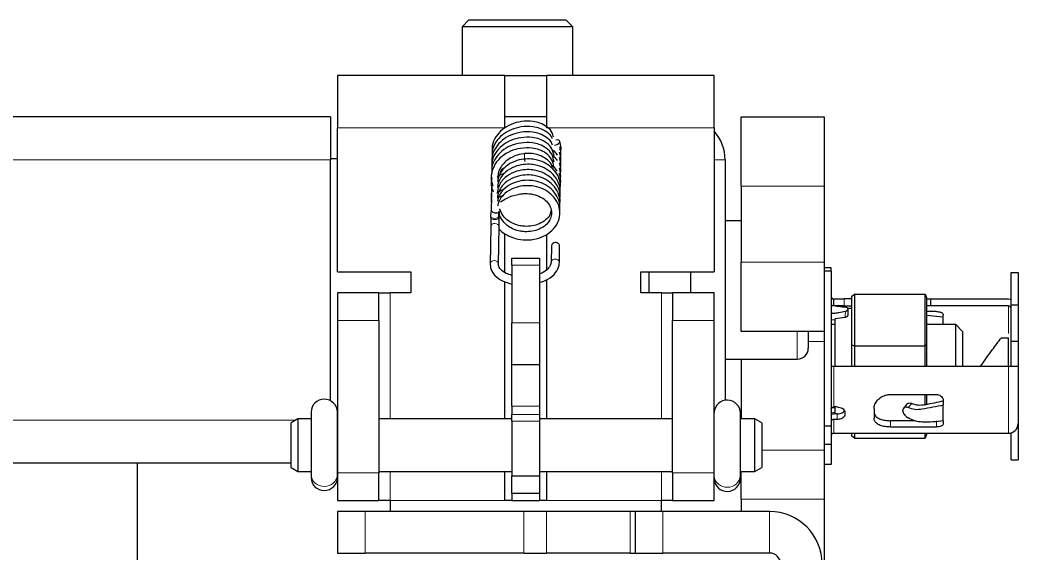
# Model space of a CAD drawing. Header units: millimetres. Extents: x -287 to 523, y -14 to 1990.
# Drawn here: x -46.7 to 25.3, y 31.5 to 70 of the extents above; entities that cross this region are included whole.
import ezdxf

# ---------------------------------------------------------------- set-up
doc = ezdxf.new("R2010")
doc.units = ezdxf.units.MM

msp = doc.modelspace()

# ---------------------------------------------------------------- linework, layer by layer
at = {"color": 7, "linetype": 'Continuous', "lineweight": 25}
for p, q in [((-14.309, 70.025), (-14.809, 69.525)), ((-14.309, 70.025), (-10.505, 70.025)), ((-10.505, 70.025), (-7.309, 70.025)), ((-6.809, 69.525), (-7.309, 70.025)), ((-14.809, 69.525), (-14.809, 66.025)), ((-10.461, 69.525), (-14.809, 69.525)), ((-6.809, 69.525), (-10.461, 69.525)), ((-6.809, 66.025), (-6.809, 69.525)), ((-23.809, 66.025), (-23.809, 62.225)), ((-11.709, 66.025), (-23.809, 66.025)), ((-11.709, 62.225), (-11.709, 66.025)), ((-11.709, 66.025), (-8.709, 66.025)), ((3.391, 66.025), (-8.709, 66.025)), ((-8.709, 66.025), (-8.709, 62.225)), ((3.391, 62.225), (3.391, 66.025)), ((-24.309, 63.025), (-153.309, 63.025)), ((-24.309, 63.025), (-24.309, 59.925)), ((-8.709, 63.025), (-11.709, 63.025)), ((5.341, 63.025), (11.341, 63.025)), ((5.341, 58.025), (5.341, 63.025)), ((11.341, 63.025), (11.341, 58.025)), ((-23.809, 51.825), (-23.809, 62.225)), ((3.391, 62.225), (3.391, 51.825)), ((-7.662, 60.794), (-7.752, 61.272)), ((-7.658, 60.714), (-7.662, 60.794)), ((-7.655, 60.673), (-7.658, 60.714)), ((-24.309, 60.025), (-23.809, 60.025)), ((-24.309, 42.524), (-24.309, 59.925)), ((4.191, 59.925), (4.191, 42.562)), ((-11.974, 59.229), (-11.71, 59.376)), ((-12.676, 57.87), (-12.695, 57.177)), ((-12.669, 58.257), (-12.689, 57.568)), ((5.341, 58.025), (5.341, 52.525)), ((11.341, 58.025), (11.341, 52.525)), ((-12.69, 57.097), (-12.707, 56.396)), ((-12.683, 57.484), (-12.7, 56.833)), ((-12.072, 57.251), (-11.802, 57.405)), ((-12.702, 56.336), (-12.747, 55.853)), ((-12.697, 56.711), (-12.706, 56.325)), ((-12.747, 55.853), (-12.743, 55.773)), ((-12.147, 55.881), (-12.118, 56.199)), ((-12.143, 55.8), (-12.147, 55.881)), ((5.341, 55.525), (4.191, 55.525)), ((-12.73, 55.093), (-12.778, 52.417)), ((-12.178, 52.406), (-12.13, 55.082)), ((-11.709, 51.781), (-11.709, 54.584)), ((-8.709, 54.537), (-8.709, 51.98)), ((-8.36, 53.709), (-8.381, 52.52)), ((-7.782, 52.509), (-7.76, 53.698)), ((-11.209, 52.825), (-9.209, 52.825)), ((-11.209, 52.325), (-11.209, 52.825)), ((-9.209, 52.825), (-9.209, 52.325)), ((-11.209, 52.325), (-11.209, 48.141)), ((-9.209, 52.325), (-9.209, 48.141)), ((-8.381, 52.533), (-8.381, 52.52)), ((5.341, 47.525), (5.341, 52.525)), ((11.341, 52.525), (11.341, 47.525)), ((11.841, 52.125), (11.341, 52.125)), ((11.841, 51.884), (11.841, 52.125)), ((-23.809, 51.825), (-18.509, 51.825)), ((-18.509, 51.825), (-18.509, 50.325)), ((-8.709, 51.262), (-8.709, 41.225)), ((-1.909, 51.825), (3.391, 51.825)), ((-1.909, 50.325), (-1.909, 51.825)), ((-1.309, 51.825), (-1.309, 50.325)), ((1.691, 51.825), (1.691, 50.325)), ((11.841, 51.884), (11.341, 51.884)), ((11.841, 51.884), (11.841, 40.703)), ((24.841, 51.783), (25.341, 51.783)), ((24.841, 49.441), (24.841, 51.783)), ((25.341, 51.783), (25.341, 49.441)), ((-11.709, 41.225), (-11.709, 51.12)), ((-20.809, 50.325), (-23.809, 50.325)), ((-23.809, 50.325), (-23.809, 48.325)), ((-20.809, 48.325), (-20.809, 50.325)), ((-20.809, 50.325), (-20.009, 50.325)), ((-18.509, 50.325), (-20.009, 50.325)), ((-0.409, 50.325), (-1.909, 50.325)), ((-0.409, 50.325), (0.391, 50.325)), ((3.391, 50.325), (0.391, 50.325)), ((0.391, 50.325), (0.391, 48.325)), ((3.391, 48.325), (3.391, 50.325)), ((12.041, 49.375), (12.041, 49.875)), ((12.041, 49.875), (12.791, 49.875)), ((13.341, 49.875), (12.791, 49.875)), ((13.341, 50.076), (13.541, 50.218)), ((13.341, 46.552), (13.341, 50.076)), ((13.541, 50.218), (13.541, 46.494)), ((13.541, 50.218), (18.625, 50.218)), ((18.625, 46.494), (18.625, 50.218)), ((18.625, 50.218), (18.741, 49.971)), ((18.741, 49.971), (18.741, 46.594)), ((18.741, 49.875), (19.041, 49.875)), ((19.041, 49.375), (19.041, 49.875)), ((19.041, 49.875), (24.641, 49.875)), ((12.791, 49.375), (12.041, 49.375)), ((12.791, 49.375), (13.341, 49.375)), ((13.041, 49.188), (13.041, 49.113)), ((13.341, 49.175), (13.041, 49.175)), ((19.041, 49.375), (18.741, 49.375)), ((24.641, 49.375), (19.041, 49.375)), ((24.841, 49.441), (25.341, 49.441)), ((24.841, 46.831), (24.841, 49.441)), ((25.341, 49.441), (25.341, 46.831)), ((-23.809, 48.325), (-23.809, 37.325)), ((-20.809, 48.325), (-20.809, 37.325)), ((0.391, 37.325), (0.391, 48.325)), ((3.391, 37.325), (3.391, 48.325)), ((11.841, 48.402), (12.141, 48.359)), ((12.855, 48.548), (12.141, 48.448)), ((12.141, 45.025), (12.141, 48.448)), ((19.441, 48.968), (18.741, 48.968)), ((19.941, 48.567), (18.741, 48.685)), ((19.941, 48.567), (19.941, 48.73)), ((19.941, 48.025), (19.941, 48.567)), ((-11.209, 45.141), (-11.209, 48.141)), ((-9.209, 48.141), (-9.209, 45.141)), ((12.141, 48.025), (11.841, 48.025)), ((20.841, 48.025), (18.741, 48.025)), ((21.341, 47.525), (20.841, 48.025)), ((20.841, 45.025), (20.841, 48.025)), ((11.341, 47.525), (5.341, 47.525)), ((10.191, 47.525), (10.191, 46.325)), ((11.341, 47.525), (11.341, 46.813)), ((21.341, 47.525), (21.341, 45.025)), ((24.141, 47.075), (24.641, 47.075)), ((11.341, 46.813), (11.341, 38.955)), ((13.341, 45.072), (13.341, 46.552)), ((13.341, 46.552), (13.541, 46.494)), ((13.541, 46.494), (13.541, 45.025)), ((13.541, 46.494), (18.625, 46.494)), ((18.625, 46.494), (18.741, 46.594)), ((18.625, 45.025), (18.625, 46.494)), ((18.741, 46.594), (18.741, 45.054)), ((24.841, 46.831), (25.341, 46.831)), ((24.841, 45.025), (24.841, 46.831)), ((25.341, 46.831), (25.341, 45.025)), ((4.191, 45.525), (9.391, 45.525)), ((5.341, 45.525), (5.341, 41.225)), ((-11.209, 45.141), (-9.209, 45.141)), ((-11.209, 42.141), (-11.209, 45.141)), ((-9.209, 45.141), (-9.209, 42.141)), ((11.841, 45.025), (12.041, 45.025)), ((12.041, 45.025), (22.641, 45.025)), ((18.712, 45.025), (18.741, 45.054)), ((22.641, 45.025), (24.641, 45.025)), ((24.641, 45.025), (25.341, 45.025)), ((25.341, 45.025), (25.341, 40.875)), ((16.141, 42.976), (19.441, 42.976)), ((18.625, 42.186), (18.625, 42.976)), ((18.741, 42.976), (18.741, 42.247)), ((19.941, 42.534), (19.941, 42.209)), ((-11.209, 42.141), (-11.209, 41.524)), ((-9.209, 42.141), (-9.209, 41.524)), ((11.882, 42.025), (12.141, 42.025)), ((12.291, 42.073), (12.041, 42.073)), ((12.141, 41.574), (12.141, 42.073)), ((14.941, 41.952), (14.941, 41.274)), ((17.014, 41.804), (17.014, 41.833)), ((17.29, 42.264), (17.058, 41.97)), ((17.331, 42.308), (17.293, 42.262)), ((19.941, 41.077), (19.941, 42.209)), ((-26.659, 41.225), (-27.159, 40.937)), ((-25.712, 41.225), (-26.659, 41.225)), ((-26.659, 41.225), (-26.659, 37.425)), ((-25.712, 41.689), (-25.712, 37.202)), ((-23.812, 37.202), (-23.812, 41.689)), ((-23.809, 41.225), (-23.812, 41.225)), ((-11.209, 41.225), (-20.809, 41.225)), ((-11.209, 41.041), (-11.209, 41.524)), ((-9.209, 41.524), (-9.209, 41.041)), ((0.391, 41.225), (-9.209, 41.225)), ((5.289, 37.136), (5.289, 41.624)), ((6.341, 41.225), (5.289, 41.225)), ((6.841, 40.937), (6.341, 41.225)), ((6.341, 39.325), (6.341, 41.225)), ((11.841, 41.649), (12.141, 41.692)), ((12.291, 41.574), (12.041, 41.574)), ((12.291, 41.178), (12.041, 41.178)), ((12.841, 41.656), (12.841, 41.537)), ((17.86, 41.083), (16.141, 41.083)), ((-27.159, 37.714), (-27.159, 40.937)), ((-11.209, 41.041), (-11.209, 37.099)), ((-9.209, 41.041), (-9.209, 37.099)), ((6.841, 40.937), (6.841, 39.325)), ((11.341, 40.703), (11.841, 40.703)), ((11.841, 40.703), (11.841, 39.393)), ((16.141, 40.63), (19.441, 40.63)), ((19.941, 41.077), (19.941, 40.865)), ((25.341, 40.875), (25.341, 38.268)), ((12.041, 40.175), (19.041, 40.175)), ((13.341, 39.975), (13.341, 40.175)), ((13.541, 39.833), (13.341, 39.975)), ((13.541, 40.175), (13.541, 39.833)), ((13.541, 39.833), (18.625, 39.833)), ((18.625, 39.833), (18.625, 40.175)), ((18.741, 40.079), (18.625, 39.833)), ((18.741, 40.175), (18.741, 40.079)), ((19.041, 40.175), (24.641, 40.175)), ((24.841, 38.268), (24.841, 40.205)), ((6.341, 37.425), (6.341, 39.325)), ((6.841, 39.325), (6.841, 37.714)), ((11.341, 39.393), (11.841, 39.393)), ((11.341, 38.955), (11.341, 35.419)), ((11.841, 39.393), (11.841, 37.925)), ((24.841, 38.268), (25.341, 38.268)), ((-27.159, 38.025), (-150.359, 38.025)), ((-38.259, 38.025), (-38.259, 24.625)), ((-27.159, 37.714), (-26.659, 37.425)), ((6.341, 37.425), (6.841, 37.714)), ((11.841, 37.925), (11.341, 37.925)), ((-26.659, 37.425), (-25.712, 37.425)), ((-25.712, 37.202), (-25.712, 36.989)), ((-23.812, 37.425), (-23.809, 37.425)), ((-23.812, 36.989), (-23.812, 37.202)), ((-23.809, 37.325), (-23.809, 35.325)), ((-20.809, 37.425), (-11.209, 37.425)), ((-20.809, 35.325), (-20.809, 37.325)), ((-11.709, 35.325), (-11.709, 37.425)), ((-11.209, 37.099), (-9.209, 37.099)), ((-11.209, 35.825), (-11.209, 37.099)), ((-9.209, 37.425), (0.391, 37.425)), ((-9.209, 37.099), (-9.209, 35.825)), ((-8.709, 37.425), (-8.709, 35.325)), ((0.391, 37.325), (0.391, 35.325)), ((3.391, 35.325), (3.391, 37.325)), ((5.289, 37.425), (6.341, 37.425)), ((5.289, 36.924), (5.289, 37.136)), ((5.341, 35.419), (5.341, 37.425)), ((-23.809, 35.325), (-20.809, 35.325)), ((-20.009, 35.325), (-20.809, 35.325)), ((-20.009, 35.325), (-20.009, 34.525)), ((-11.209, 35.325), (-11.709, 35.325)), ((-9.209, 35.825), (-11.209, 35.825)), ((-11.209, 35.825), (-11.209, 35.325)), ((-11.209, 35.325), (-9.209, 35.325)), ((-9.209, 35.825), (-9.209, 35.325)), ((-8.709, 35.325), (-9.209, 35.325)), ((0.391, 35.325), (-0.409, 35.325)), ((-0.409, 34.525), (-0.409, 35.325)), ((0.391, 35.325), (3.391, 35.325)), ((5.341, 35.419), (5.341, 34.525)), ((11.341, 35.419), (11.341, 30.802)), ((-23.809, 34.525), (-23.809, 31.525)), ((-21.809, 34.525), (-23.809, 34.525)), ((-10.35, 34.525), (-21.809, 34.525)), ((-8.712, 34.525), (-10.35, 34.525)), ((-2.671, 34.525), (-8.712, 34.525)), ((-2.309, 34.525), (-2.671, 34.525)), ((-2.309, 34.525), (-2.309, 31.525)), ((-0.309, 34.525), (-2.309, 34.525)), ((7.391, 34.525), (-0.309, 34.525)), ((-23.809, 31.525), (-21.809, 31.525)), ((-10.35, 31.525), (-21.809, 31.525)), ((-10.35, 31.525), (-8.712, 31.525)), ((-2.671, 31.525), (-8.712, 31.525)), ((-2.671, 31.525), (-2.309, 31.525)), ((-2.309, 31.525), (-0.309, 31.525)), ((7.391, 31.525), (-0.309, 31.525))]:
    msp.add_line(p, q, dxfattribs=at)
at = {"color": 8, "linetype": 'Continuous', "lineweight": 18}
for p, q in [((-23.809, 62.225), (-11.709, 62.225)), ((-8.709, 62.225), (3.391, 62.225)), ((-24.309, 59.925), (-153.309, 59.925)), ((3.391, 59.925), (4.191, 59.925)), ((11.341, 58.025), (5.341, 58.025)), ((-9.209, 52.325), (-11.209, 52.325)), ((5.341, 52.525), (11.341, 52.525)), ((-20.009, 50.325), (-20.009, 41.225)), ((-0.409, 41.225), (-0.409, 50.325)), ((12.791, 49.875), (12.791, 49.375)), ((24.641, 47.385), (24.641, 49.375)), ((-23.809, 48.325), (-20.809, 48.325)), ((0.391, 48.325), (3.391, 48.325)), ((-11.209, 48.141), (-9.209, 48.141)), ((9.391, 45.525), (9.391, 47.525)), ((11.341, 46.813), (10.191, 46.813)), ((12.041, 45.025), (12.041, 42.073)), ((24.641, 40.175), (24.641, 45.025)), ((-9.209, 42.141), (-11.209, 42.141)), ((-26.832, 41.125), (-150.686, 41.125)), ((-11.209, 41.524), (-9.209, 41.524)), ((12.041, 41.178), (12.041, 40.175)), ((12.291, 41.178), (12.291, 41.574)), ((16.141, 41.083), (16.141, 40.63)), ((19.441, 40.63), (19.441, 41.083)), ((-9.209, 41.041), (-11.209, 41.041)), ((6.841, 38.955), (11.341, 38.955)), ((-20.809, 37.325), (-23.809, 37.325)), ((-20.009, 37.425), (-20.009, 35.325)), ((-0.409, 35.325), (-0.409, 37.425)), ((3.391, 37.325), (0.391, 37.325)), ((-20.009, 35.325), (-11.709, 35.325)), ((-8.709, 35.325), (-0.409, 35.325)), ((11.341, 35.419), (5.341, 35.419)), ((-21.809, 31.525), (-21.809, 34.525)), ((-10.35, 34.525), (-10.35, 31.525)), ((-8.712, 31.525), (-8.712, 34.525)), ((-2.671, 34.525), (-2.671, 31.525)), ((-0.309, 31.525), (-0.309, 34.525)), ((7.391, 31.525), (7.391, 34.525))]:
    msp.add_line(p, q, dxfattribs=at)
at = {"color": 7, "linetype": 'Continuous', "lineweight": 25, "flags": 128}
for points in [[(-8.13, 60.99), (-8.04, 60.998), (-7.929, 61.035), (-7.834, 61.094), (-7.771, 61.165), (-7.747, 61.238), (-7.768, 61.301), (-7.83, 61.346), (-7.923, 61.365), (-8.034, 61.355), (-8.034, 61.355)], [(24.641, 49.875), (24.777, 49.862), (24.841, 49.846)], [(11.841, 41.951), (11.845, 41.975), (11.856, 41.998), (11.875, 42.019), (11.899, 42.037), (11.93, 42.052), (11.964, 42.064), (12.002, 42.071), (12.041, 42.073)], [(11.841, 41.551), (11.904, 41.564), (12.041, 41.574)]]:
    msp.add_lwpolyline(points, dxfattribs=at)
at = {"color": 8, "linetype": 'Continuous', "lineweight": 18, "flags": 128}
for points in [[(-12.747, 55.853), (-12.725, 55.792), (-12.661, 55.736), (-12.565, 55.699), (-12.45, 55.689)], [(-12.743, 55.773), (-12.721, 55.712), (-12.657, 55.656), (-12.561, 55.619), (-12.446, 55.608)], [(-12.45, 55.689), (-12.335, 55.705), (-12.237, 55.746), (-12.171, 55.805), (-12.147, 55.874), (-12.147, 55.88)], [(-12.446, 55.608), (-12.331, 55.624), (-12.233, 55.665), (-12.167, 55.725), (-12.143, 55.794), (-12.143, 55.8)], [(-12.441, 55.329), (-12.326, 55.313), (-12.226, 55.263), (-12.157, 55.186), (-12.13, 55.094), (-12.13, 55.082)], [(-12.489, 52.653), (-12.374, 52.637), (-12.274, 52.587), (-12.206, 52.51), (-12.179, 52.419), (-12.178, 52.408)]]:
    msp.add_lwpolyline(points, dxfattribs=at)
at = {"color": 7, "linetype": 'Continuous', "lineweight": 25}
for centre, radius, start, end in [((1.091, 59.925), 3.1, 0, 42.10345), ((-8.974, 59.984), 1.321, 180.03812, 188.14499), ((-8.091, 53.674), 0.271, 85.73425, 172.68849), ((-8.034, 53.672), 0.275, 5.44423, 97.76212), ((12.041, 50.075), 0.2, 180, 270), ((24.641, 49.175), 0.2, 360, 90), ((11.94, 48.107), 0.0996, 183.92792, 234.46683), ((9.391, 46.325), 0.8, 270, 360), ((-24.762, 41.689), 0.95, 0, 180), ((4.339, 41.624), 0.95, 0, 176.43864), ((12.022, 40.996), 0.183, 84.18756, 172.66613), ((24.641, 40.875), 0.7, 270, 0), ((12.041, 39.975), 0.2, 90, 180), ((-24.762, 36.989), 0.95, 180, 0), ((4.339, 36.924), 0.95, 183.56136, 0), ((7.391, 30.725), 3.8, 360, 90), ((7.391, 30.725), 0.8, 0, 90)]:
    msp.add_arc(centre, radius, start, end, dxfattribs=at)
at = {"color": 8, "linetype": 'Continuous', "lineweight": 18}
for centre, radius, start, end in [((-7.842, 60.81), 0.181, 283.90594, 354.86143), ((-7.794, 60.713), 0.136, 306.99505, 0.34312), ((-4.298, 60.25), 6.004, 178.95899, 182.54389), ((-12.461, 55.058), 0.271, 85.73425, 172.68849), ((-12.51, 52.382), 0.271, 85.73561, 172.67092), ((-8.112, 52.482), 0.274, 86.00044, 169.28545), ((-8.055, 52.483), 0.275, 5.45357, 97.76132), ((-24.803, 37.247), 0.91, 182.83874, 272.58194), ((-24.721, 37.247), 0.91, 267.41806, 357.16126), ((4.3, 37.186), 0.915, 186.49577, 272.45998), ((4.38, 37.182), 0.91, 267.41806, 357.16126)]:
    msp.add_arc(centre, radius, start, end, dxfattribs=at)
at = {"color": 7, "linetype": 'Continuous', "lineweight": 25}
for points, knots in [([(-8.208, 61.559), (-8.23, 61.668), (-8.29, 61.966), (-8.647, 62.318), (-9.144, 62.58), (-9.775, 62.728), (-10.508, 62.725), (-11.274, 62.514), (-11.92, 62.13), (-12.398, 61.588), (-12.656, 61.031), (-12.638, 60.672), (-12.632, 60.544)], [0, 0, 0, 0, 0.061184, 0.167124, 0.262005, 0.341887, 0.468086, 0.582541, 0.696734, 0.81293, 0.933799, 1, 1, 1, 1]), ([(-8.298, 61.463), (-8.301, 61.473), (-8.353, 61.667), (-8.667, 61.93), (-9.154, 62.196), (-9.788, 62.342), (-10.52, 62.338), (-11.285, 62.125), (-11.931, 61.74), (-12.407, 61.198), (-12.664, 60.641), (-12.645, 60.282), (-12.639, 60.156)], [0, 0, 0, 0, 0.006133, 0.118338, 0.2188, 0.30339, 0.437085, 0.558298, 0.679195, 0.8023, 0.930319, 1, 1, 1, 1]), ([(-8.16, 60.153), (-8.197, 60.352), (-8.269, 60.742), (-8.675, 61.167), (-9.179, 61.425), (-9.811, 61.57), (-10.544, 61.563), (-11.308, 61.348), (-11.952, 60.961), (-12.426, 60.418), (-12.679, 59.861), (-12.66, 59.504), (-12.653, 59.379)], [0, 0, 0, 0, 0.105633, 0.206699, 0.297136, 0.373302, 0.493784, 0.602944, 0.711752, 0.822704, 0.93802, 1, 1, 1, 1]), ([(-8.281, 60.988), (-8.291, 61.029), (-8.347, 61.256), (-8.673, 61.547), (-9.166, 61.81), (-9.8, 61.956), (-10.532, 61.95), (-11.297, 61.737), (-11.942, 61.351), (-12.417, 60.808), (-12.671, 60.251), (-12.652, 59.893), (-12.646, 59.767)], [0, 0, 0, 0, 0.0244493, 0.1346377, 0.2332667, 0.3163213, 0.4476465, 0.5666703, 0.6853471, 0.8062767, 0.9319983, 1, 1, 1, 1]), ([(-8.174, 59.38), (-8.212, 59.581), (-8.287, 59.973), (-8.697, 60.399), (-9.202, 60.655), (-9.835, 60.798), (-10.568, 60.789), (-11.332, 60.571), (-11.971, 60.183), (-12.455, 59.636), (-12.7, 58.983), (-12.736, 58.424), (-12.609, 58.133), (-12.576, 58.056)], [0, 0, 0, 0, 0.097765, 0.190227, 0.272918, 0.342578, 0.452858, 0.552708, 0.652173, 0.753746, 0.85925, 0.963062, 1, 1, 1, 1]), ([(-8.167, 59.766), (-8.205, 59.967), (-8.278, 60.357), (-8.686, 60.783), (-9.191, 61.04), (-9.823, 61.184), (-10.556, 61.176), (-11.32, 60.96), (-11.963, 60.572), (-12.435, 60.027), (-12.687, 59.471), (-12.667, 59.115), (-12.66, 58.99)], [0, 0, 0, 0, 0.106226, 0.207272, 0.297665, 0.373803, 0.494292, 0.60342, 0.712163, 0.823129, 0.938424, 1, 1, 1, 1]), ([(-8.231, 60.619), (-8.209, 60.599), (-8.084, 60.49), (-8.007, 60.36), (-7.943, 60.253)], [0, 0, 0, 0, 0.179888, 1, 1, 1, 1]), ([(-7.688, 60.128), (-7.676, 60.245), (-7.652, 60.494), (-7.719, 60.741), (-7.756, 60.873)], [0, 0, 0, 0, 0.468673, 1, 1, 1, 1]), ([(-10.3, 60.361), (-10.317, 60.36), (-10.555, 60.345), (-11.041, 60.219), (-11.589, 59.907), (-11.953, 59.513), (-12.154, 59.145), (-12.241, 58.751), (-12.226, 58.52), (-12.219, 58.403)], [0, 0, 0, 0, 0.0151801, 0.2174139, 0.4505766, 0.582747, 0.7207301, 0.8592406, 1, 1, 1, 1]), ([(-7.751, 57.822), (-7.734, 57.897), (-7.668, 58.186), (-7.816, 58.695), (-8.177, 59.249), (-8.713, 59.665), (-9.271, 59.9), (-9.826, 59.998), (-10.393, 59.989), (-11.053, 59.835), (-11.599, 59.518), (-11.965, 59.124), (-12.16, 58.757), (-12.235, 58.469), (-12.231, 58.335), (-12.231, 58.317)], [0, 0, 0, 0, 0.0393575, 0.1510464, 0.2605831, 0.3593512, 0.4568245, 0.5218236, 0.6022701, 0.6951793, 0.8023727, 0.8631258, 0.9265393, 0.9901838, 1, 1, 1, 1]), ([(-8.255, 59.241), (-8.28, 59.356), (-8.346, 59.659), (-8.711, 60.014), (-9.213, 60.267), (-9.752, 60.4), (-10.115, 60.382), (-10.298, 60.373)], [0, 0, 0, 0, 0.151607, 0.400003, 0.622084, 0.809197, 1, 1, 1, 1]), ([(-8.275, 60.266), (-8.24, 60.237), (-8.101, 60.117), (-8.015, 59.974), (-7.95, 59.866)], [0, 0, 0, 0, 0.248613, 1, 1, 1, 1]), ([(-7.743, 59.22), (-7.728, 59.254), (-7.609, 59.533), (-7.694, 59.835), (-7.769, 60.1)], [0, 0, 0, 0, 0.124356, 1, 1, 1, 1]), ([(-7.736, 59.604), (-7.722, 59.638), (-7.653, 59.794), (-7.669, 60.1), (-7.731, 60.357), (-7.762, 60.486)], [0, 0, 0, 0, 0.121305, 0.558409, 1, 1, 1, 1]), ([(-7.765, 57.052), (-7.748, 57.129), (-7.682, 57.42), (-7.833, 57.93), (-8.197, 58.482), (-8.735, 58.897), (-9.295, 59.13), (-9.85, 59.226), (-10.417, 59.215), (-11.077, 59.059), (-11.622, 58.74), (-11.986, 58.344), (-12.179, 57.977), (-12.254, 57.689), (-12.248, 57.555), (-12.247, 57.537)], [0, 0, 0, 0, 0.040159, 0.151798, 0.261213, 0.359862, 0.45732, 0.522277, 0.602638, 0.695402, 0.80258, 0.863302, 0.926661, 0.990228, 1, 1, 1, 1]), ([(-7.758, 57.437), (-7.741, 57.513), (-7.675, 57.803), (-7.825, 58.312), (-8.187, 58.866), (-8.724, 59.281), (-9.283, 59.515), (-9.838, 59.612), (-10.405, 59.602), (-11.065, 59.447), (-11.611, 59.129), (-11.975, 58.734), (-12.169, 58.367), (-12.245, 58.079), (-12.24, 57.945), (-12.239, 57.927)], [0, 0, 0, 0, 0.0397587, 0.1514223, 0.2608984, 0.3596067, 0.4570721, 0.5220505, 0.602454, 0.6952907, 0.8024762, 0.863214, 0.9266001, 0.9902057, 1, 1, 1, 1]), ([(-12.062, 58.816), (-12.06, 58.883), (-12.054, 59.044), (-11.959, 59.185), (-11.904, 59.268)], [0, 0, 0, 0, 0.413792, 1, 1, 1, 1]), ([(-8.345, 59.546), (-8.292, 59.501), (-8.131, 59.366), (-8.031, 59.203), (-7.964, 59.093)], [0, 0, 0, 0, 0.329141, 1, 1, 1, 1]), ([(-7.748, 58.474), (-7.736, 58.502), (-7.623, 58.772), (-7.708, 59.065), (-7.783, 59.327)], [0, 0, 0, 0, 0.104944, 1, 1, 1, 1]), ([(-7.77, 58.784), (-7.747, 58.837), (-7.617, 59.131), (-7.705, 59.45), (-7.776, 59.713)], [0, 0, 0, 0, 0.176922, 1, 1, 1, 1]), ([(-12.662, 58.643), (-12.696, 58.412), (-12.748, 58.059), (-12.609, 57.726), (-12.56, 57.611)], [0, 0, 0, 0, 0.654086, 1, 1, 1, 1]), ([(-12.275, 58.672), (-12.272, 58.675), (-12.135, 58.841), (-11.944, 58.904), (-11.756, 58.966)], [0, 0, 0, 0, 0.019176, 1, 1, 1, 1]), ([(-7.772, 56.667), (-7.755, 56.745), (-7.69, 57.036), (-7.842, 57.547), (-8.207, 58.099), (-8.746, 58.513), (-9.306, 58.745), (-9.862, 58.84), (-10.429, 58.828), (-11.089, 58.671), (-11.633, 58.351), (-11.996, 57.955), (-12.188, 57.587), (-12.263, 57.299), (-12.257, 57.165), (-12.256, 57.147)], [0, 0, 0, 0, 0.04056, 0.152172, 0.261527, 0.360118, 0.457567, 0.522504, 0.602821, 0.695513, 0.802684, 0.863391, 0.926722, 0.99025, 1, 1, 1, 1]), ([(-7.779, 56.282), (-7.762, 56.361), (-7.697, 56.653), (-7.85, 57.164), (-8.217, 57.716), (-8.757, 58.129), (-9.318, 58.359), (-9.874, 58.454), (-10.442, 58.441), (-11.1, 58.283), (-11.646, 57.962), (-12.003, 57.566), (-12.191, 57.231), (-12.226, 57.015), (-12.241, 56.925)], [0, 0, 0, 0, 0.04217, 0.157055, 0.269578, 0.371023, 0.471345, 0.538179, 0.620825, 0.716182, 0.826515, 0.889, 0.954175, 1, 1, 1, 1]), ([(-7.732, 58.148), (-7.728, 58.158), (-7.628, 58.408), (-7.711, 58.679), (-7.79, 58.94)], [0, 0, 0, 0, 0.03738, 1, 1, 1, 1]), ([(-12.294, 57.51), (-12.294, 57.51), (-12.154, 57.675), (-11.964, 57.74), (-11.775, 57.804)], [0, 0, 0, 0, 0.004308, 1, 1, 1, 1]), ([(-12.133, 54.924), (-12.129, 54.919), (-12.025, 54.783), (-11.641, 54.522), (-11.001, 54.22), (-10.202, 54.107), (-9.438, 54.191), (-8.735, 54.467), (-8.168, 54.918), (-7.812, 55.5), (-7.703, 56.145), (-7.849, 56.781), (-8.23, 57.333), (-8.768, 57.744), (-9.33, 57.974), (-9.886, 58.068), (-10.454, 58.054), (-11.112, 57.895), (-11.658, 57.573), (-12.013, 57.177), (-12.194, 56.855), (-12.228, 56.653), (-12.241, 56.578)], [0, 0, 0, 0, 0.001739, 0.04451, 0.111438, 0.17172, 0.231589, 0.292281, 0.355433, 0.417856, 0.478483, 0.541525, 0.603252, 0.6589, 0.713959, 0.750631, 0.795969, 0.848267, 0.908822, 0.94311, 0.978867, 1, 1, 1, 1]), ([(-12.031, 56.89), (-11.877, 56.984), (-11.499, 57.215), (-10.951, 57.408), (-10.434, 57.48), (-10.011, 57.494), (-9.517, 57.417), (-9.001, 57.189), (-8.604, 56.85), (-8.369, 56.437), (-8.319, 55.995), (-8.452, 55.564), (-8.759, 55.185), (-9.205, 54.906), (-9.729, 54.747), (-10.217, 54.718), (-10.665, 54.774), (-11.078, 54.897), (-11.509, 55.128), (-11.884, 55.493), (-12.114, 55.874), (-12.106, 56.119), (-12.103, 56.181)], [0, 0, 0, 0, 0.057602, 0.142011, 0.174819, 0.202628, 0.257383, 0.31169, 0.366506, 0.423146, 0.478791, 0.532736, 0.589003, 0.644418, 0.694705, 0.74463, 0.777573, 0.817783, 0.863747, 0.916751, 0.978824, 1, 1, 1, 1]), ([(-12.697, 56.335), (-12.7, 56.328), (-12.713, 56.3), (-12.688, 56.241), (-12.626, 56.172), (-12.528, 56.115), (-12.451, 56.098), (-12.413, 56.089)], [0, 0, 0, 0, 0.07364, 0.30523, 0.53682, 0.76841, 1, 1, 1, 1]), ([(-8.38, 56.258), (-8.403, 56.158), (-8.462, 55.911), (-8.758, 55.57), (-9.201, 55.291), (-9.726, 55.133), (-10.214, 55.104), (-10.662, 55.161), (-11.075, 55.285), (-11.501, 55.517), (-11.898, 55.881), (-12.025, 56.208), (-12.094, 56.385)], [0, 0, 0, 0, 0.079664, 0.195766, 0.310074, 0.413804, 0.516835, 0.584804, 0.667751, 0.762541, 0.871932, 1, 1, 1, 1]), ([(-12.743, 55.773), (-12.741, 55.719), (-12.736, 55.614), (-12.732, 55.426), (-12.729, 55.255), (-12.729, 55.147), (-12.73, 55.104), (-12.73, 55.093)], [0, 0, 0, 0, 0.241788, 0.476448, 0.71323, 0.929509, 1, 1, 1, 1]), ([(-12.413, 56.089), (-12.374, 56.086), (-12.297, 56.079), (-12.199, 56.105), (-12.133, 56.15), (-12.123, 56.191), (-12.119, 56.209)], [0, 0, 0, 0, 0.262071, 0.524142, 0.786214, 1, 1, 1, 1]), ([(-12.13, 55.082), (-12.13, 55.128), (-12.129, 55.222), (-12.131, 55.417), (-12.136, 55.625), (-12.141, 55.742), (-12.143, 55.8)], [0, 0, 0, 0, 0.24318, 0.501797, 0.7492723, 1, 1, 1, 1]), ([(-12.778, 52.417), (-12.769, 52.299), (-12.744, 51.995), (-12.454, 51.548), (-11.933, 51.153), (-11.446, 51.018), (-11.209, 50.952)], [0, 0, 0, 0, 0.171378, 0.44156, 0.728252, 1, 1, 1, 1]), ([(-11.209, 51.577), (-11.358, 51.621), (-11.707, 51.725), (-12.047, 52.009), (-12.171, 52.243), (-12.177, 52.372), (-12.178, 52.406)], [0, 0, 0, 0, 0.240048, 0.562087, 0.882317, 1, 1, 1, 1]), ([(-8.381, 52.52), (-8.387, 52.466), (-8.403, 52.316), (-8.596, 52.042), (-8.902, 51.791), (-9.153, 51.709), (-9.209, 51.691)], [0, 0, 0, 0, 0.19706, 0.559349, 0.901347, 1, 1, 1, 1]), ([(-9.209, 51.055), (-9.002, 51.129), (-8.524, 51.299), (-8.032, 51.743), (-7.805, 52.188), (-7.787, 52.443), (-7.782, 52.509)], [0, 0, 0, 0, 0.259805, 0.600472, 0.896035, 1, 1, 1, 1]), ([(11.841, 49.563), (11.842, 49.544), (11.844, 49.508), (11.861, 49.458), (11.898, 49.409), (11.968, 49.398), (12.016, 49.392), (12.041, 49.389)], [0, 0, 0, 0, 0.195302, 0.377541, 0.538909, 0.761383, 1, 1, 1, 1]), ([(12.148, 49.375), (12.227, 49.366), (12.478, 49.334), (12.718, 49.306), (12.883, 49.286)], [0, 0, 0, 0, 0.313457, 1, 1, 1, 1]), ([(13.041, 49.188), (13.038, 49.2), (13.033, 49.226), (12.993, 49.258), (12.939, 49.277), (12.898, 49.284), (12.883, 49.286)], [0, 0, 0, 0, 0.266311, 0.549123, 0.829777, 1, 1, 1, 1]), ([(12.883, 48.994), (12.907, 49.002), (12.956, 49.016), (13.009, 49.051), (13.037, 49.084), (13.04, 49.105), (13.041, 49.113)], [0, 0, 0, 0, 0.266331, 0.548449, 0.829136, 1, 1, 1, 1]), ([(13.041, 49.113), (13.041, 49.086), (13.041, 49.015), (13.041, 48.901), (13.041, 48.784), (13.041, 48.712), (13.041, 48.682)], [0, 0, 0, 0, 0.190015, 0.497902, 0.793065, 1, 1, 1, 1]), ([(11.841, 49.003), (11.842, 48.985), (11.844, 48.949), (11.861, 48.902), (11.899, 48.856), (11.975, 48.854), (12.136, 48.857), (12.449, 48.89), (12.718, 48.955), (12.883, 48.994)], [0, 0, 0, 0, 0.052051, 0.100621, 0.143629, 0.208426, 0.277664, 0.558659, 1, 1, 1, 1]), ([(12.964, 48.58), (12.951, 48.575), (12.919, 48.56), (12.879, 48.553), (12.855, 48.548)], [0, 0, 0, 0, 0.40435, 1, 1, 1, 1]), ([(13.041, 48.682), (13.038, 48.668), (13.033, 48.642), (13, 48.606), (12.973, 48.587), (12.964, 48.58)], [0, 0, 0, 0, 0.4045915, 0.8091756, 1, 1, 1, 1]), ([(19.441, 48.968), (19.497, 48.966), (19.609, 48.961), (19.759, 48.924), (19.872, 48.866), (19.932, 48.798), (19.938, 48.75), (19.941, 48.73)], [0, 0, 0, 0, 0.214385, 0.428772, 0.643033, 0.856802, 1, 1, 1, 1]), ([(22.641, 45.025), (22.921, 45.42), (23.421, 46.125), (23.921, 46.785), (24.141, 47.075)], [0, 0, 0, 0, 0.559911, 1, 1, 1, 1]), ([(24.641, 45.025), (24.641, 45.42), (24.641, 46.125), (24.641, 46.785), (24.641, 47.075)], [0, 0, 0, 0, 0.559866, 1, 1, 1, 1]), ([(14.941, 41.952), (14.953, 42.058), (14.978, 42.271), (15.178, 42.577), (15.476, 42.817), (15.814, 42.955), (16.044, 42.969), (16.141, 42.976)], [0, 0, 0, 0, 0.212833, 0.42585, 0.635542, 0.846587, 1, 1, 1, 1]), ([(19.441, 42.976), (19.497, 42.971), (19.609, 42.961), (19.759, 42.883), (19.872, 42.77), (19.932, 42.646), (19.938, 42.566), (19.941, 42.534)], [0, 0, 0, 0, 0.214445, 0.428893, 0.643239, 0.857188, 1, 1, 1, 1]), ([(12.291, 42.073), (12.353, 42.068), (12.476, 42.058), (12.641, 41.984), (12.765, 41.876), (12.831, 41.76), (12.838, 41.685), (12.841, 41.656)], [0, 0, 0, 0, 0.214393, 0.428789, 0.643061, 0.856854, 1, 1, 1, 1]), ([(17.417, 42.027), (17.368, 42.039), (17.271, 42.063), (17.146, 42.043), (17.056, 41.983), (17.018, 41.905), (17.014, 41.849), (17.014, 41.833)], [0, 0, 0, 0, 0.225867, 0.451734, 0.677598, 0.903479, 1, 1, 1, 1]), ([(17.014, 41.804), (17.018, 41.763), (17.028, 41.679), (17.103, 41.544), (17.214, 41.42), (17.327, 41.338), (17.396, 41.304), (17.417, 41.294)], [0, 0, 0, 0, 0.225883, 0.451767, 0.67765, 0.903524, 1, 1, 1, 1]), ([(17.331, 42.308), (17.338, 42.313), (17.373, 42.34), (17.458, 42.366), (17.572, 42.362), (17.644, 42.341), (17.667, 42.334)], [0, 0, 0, 0, 0.088696, 0.457739, 0.826694, 1, 1, 1, 1]), ([(19.941, 42.209), (19.442, 42.1), (18.771, 41.955), (17.877, 41.844), (17.572, 41.966), (17.417, 42.027)], [0, 0, 0, 0, 0.587693, 0.790818, 1, 1, 1, 1]), ([(19.941, 42.499), (19.512, 42.402), (18.92, 42.267), (18.106, 42.153), (17.815, 42.273), (17.667, 42.334)], [0, 0, 0, 0, 0.56666, 0.780905, 1, 1, 1, 1]), ([(12.291, 41.574), (12.353, 41.578), (12.477, 41.585), (12.639, 41.644), (12.753, 41.718), (12.785, 41.779), (12.796, 41.801)], [0, 0, 0, 0, 0.2812395, 0.562484, 0.8435271, 1, 1, 1, 1]), ([(12.841, 41.537), (12.835, 41.495), (12.823, 41.41), (12.729, 41.303), (12.59, 41.224), (12.435, 41.184), (12.332, 41.179), (12.291, 41.178)], [0, 0, 0, 0, 0.214305, 0.42865, 0.642279, 0.856223, 1, 1, 1, 1]), ([(14.941, 41.743), (14.953, 41.658), (14.977, 41.487), (15.176, 41.292), (15.472, 41.16), (15.811, 41.093), (16.042, 41.086), (16.141, 41.083)], [0, 0, 0, 0, 0.212376, 0.424979, 0.633479, 0.843609, 1, 1, 1, 1]), ([(16.141, 40.63), (16.006, 40.635), (15.736, 40.646), (15.377, 40.737), (15.107, 40.886), (14.962, 41.074), (14.947, 41.215), (14.941, 41.274)], [0, 0, 0, 0, 0.2132377, 0.4264897, 0.6391595, 0.8495978, 1, 1, 1, 1]), ([(19.941, 41.077), (19.442, 41.014), (18.771, 40.929), (17.877, 41.035), (17.572, 41.207), (17.417, 41.294)], [0, 0, 0, 0, 0.587693, 0.790818, 1, 1, 1, 1]), ([(19.941, 40.865), (19.935, 40.836), (19.924, 40.779), (19.839, 40.71), (19.712, 40.659), (19.572, 40.634), (19.478, 40.631), (19.441, 40.63)], [0, 0, 0, 0, 0.214373, 0.428779, 0.642592, 0.856666, 1, 1, 1, 1])]:
    msp.add_open_spline(points, degree=3, knots=knots, dxfattribs=at)
at = {"color": 8, "linetype": 'Continuous', "lineweight": 18}
for points, knots in [([(12.855, 48.548), (12.856, 48.583), (12.86, 48.66), (12.867, 48.78), (12.875, 48.895), (12.881, 48.966), (12.883, 48.994), (12.883, 48.994)], [0, 0, 0, 0, 0.23003, 0.514952, 0.811013, 0.999883, 1, 1, 1, 1]), ([(17.667, 42.334), (17.647, 42.309), (17.605, 42.258), (17.537, 42.175), (17.475, 42.098), (17.433, 42.047), (17.417, 42.027)], [0, 0, 0, 0, 0.246022, 0.497638, 0.810556, 1, 1, 1, 1])]:
    msp.add_open_spline(points, degree=3, knots=knots, dxfattribs=at)

doc.saveas('drawing.dxf')
